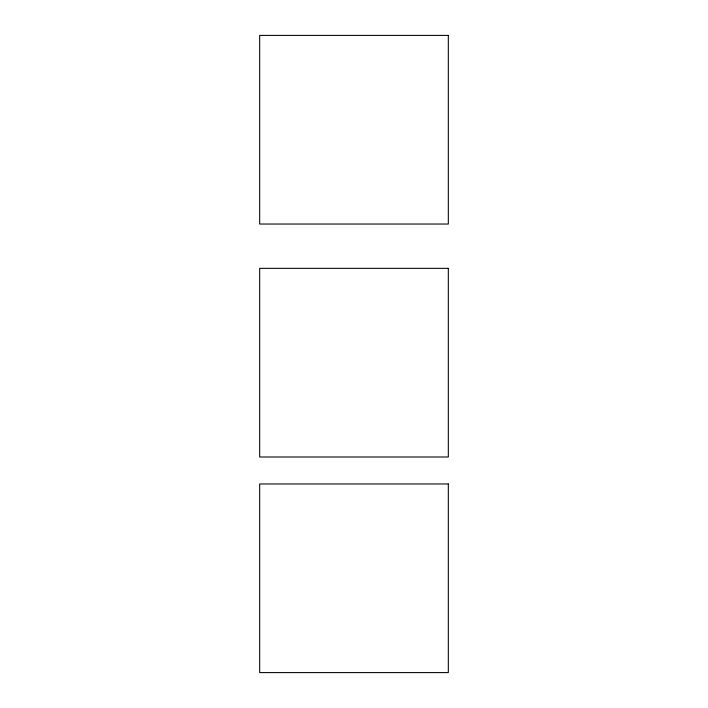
<?xml version="1.0" encoding="UTF-8"?>
<svg xmlns="http://www.w3.org/2000/svg" width="708" height="708" viewBox="0 0 708 708"><rect width="100%" height="100%" fill="white"/><g stroke="black" fill="none" stroke-linecap="round" stroke-linejoin="round"><path stroke-width="1.06" d="M448.323 35.4L259.677 35.4L259.677 224.038L448.323 224.038L448.323 35.4M448.323 268.35L259.677 268.35L259.677 456.996L448.323 456.996L448.323 268.35M448.323 483.962L259.677 483.962L259.677 672.6L448.323 672.6L448.323 483.962"/></g></svg>
